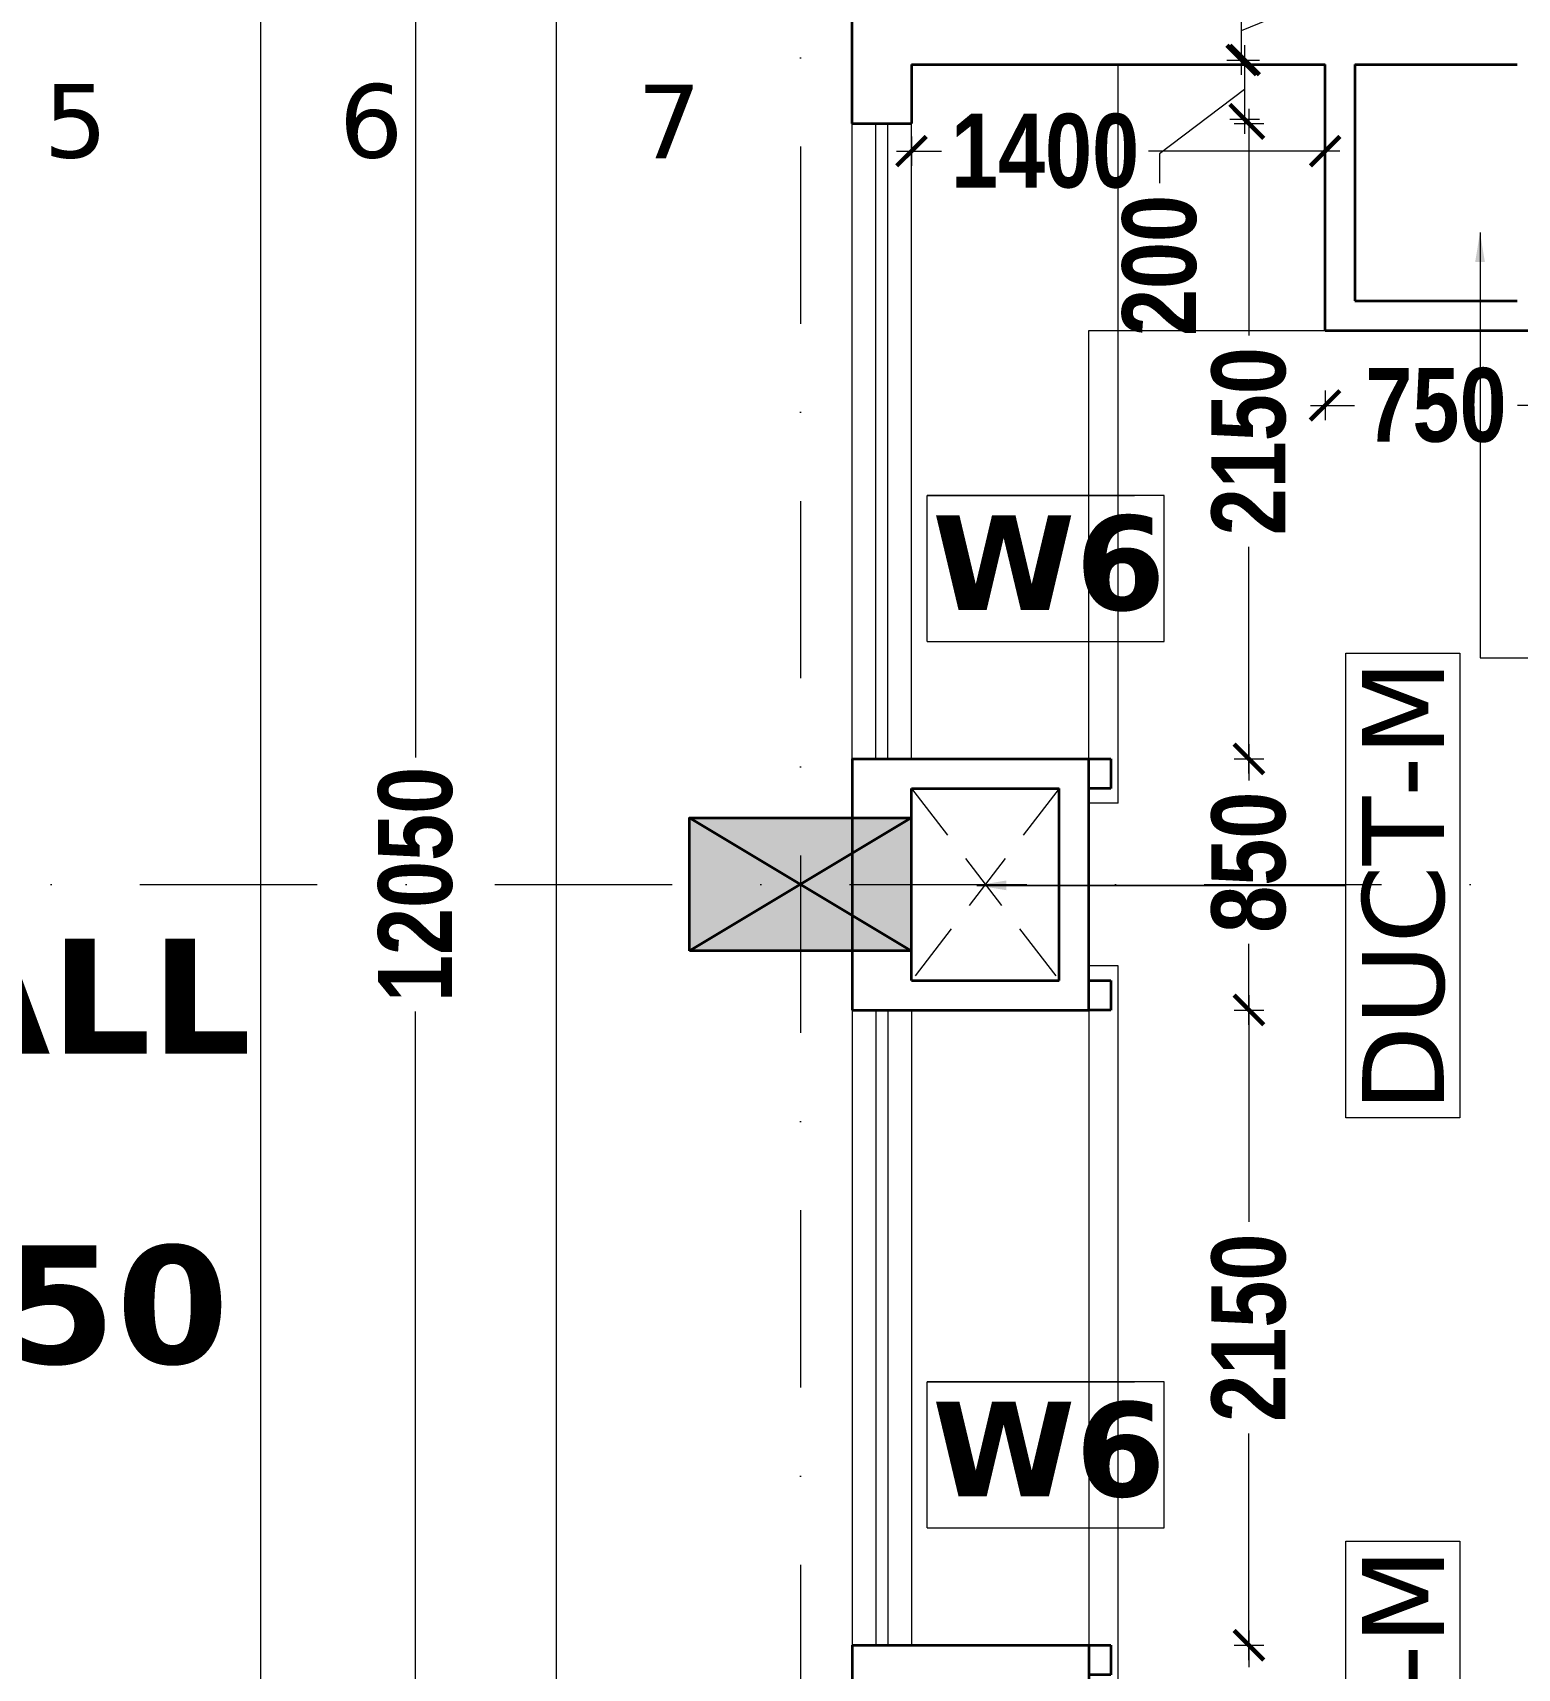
# Model space of a CAD drawing. Header units: millimetres. Extents: x -3092155 to 4513934, y -12317808 to 1850003.
# Drawn here: x -396932 to -391910, y -5711854 to -5706319 of the extents above; entities that cross this region are included whole.
import ezdxf

# ---------------------------------------------------------------- set-up
doc = ezdxf.new("R2010")
doc.units = ezdxf.units.MM
doc.header["$LTSCALE"] = 2
doc.header["$MEASUREMENT"] = 0
doc.header["$PDMODE"] = 34
doc.header["$PDSIZE"] = 500
doc.linetypes.add('DASHDOT', pattern=[1, 0.5, -0.25, 0, -0.25])
doc.linetypes.add('DASHED2', pattern=[0.375, 0.25, -0.125])
for name, color, linetype, lineweight, true_color in [('AEROW', 7, 'Continuous', 15, 0x0d0d0d), ('DOT', 7, 'DASHED2', 0, 0x89067c), ('duct text', 7, 'Continuous', 5, 0x30182a)]:
    doc.layers.add(name, color=color, linetype=linetype, lineweight=lineweight, true_color=true_color)
for name, color, linetype, lineweight in [('coloumn', 10, 'Continuous', 35), ('cornice', 12, 'Continuous', 25), ('D DIM', 250, 'Continuous', 9), ('DUCT', 37, 'Continuous', 35), ('glass', 5, 'Continuous', 15), ('GRID', 251, 'DASHDOT', 5), ('SILL', 74, 'Continuous', 9), ('Step', 251, 'Continuous', 9), ('TEXT', 7, 'Continuous', 13), ('W2', 162, 'Continuous', 5), ('W6', 162, 'Continuous', 5), ('WAll', 250, 'Continuous', 35)]:
    doc.layers.add(name, color=color, linetype=linetype, lineweight=lineweight)
doc.styles.add('door', font='arial.ttf', dxfattribs={"height": 70})
doc.styles.add('INNER DIM', font='ARIALNB.TTF', dxfattribs={"height": 250})
doc.styles.add('style2', font='verdana.ttf')
doc.dimstyles.new('DOOR', dxfattribs={"dimtxt": 100, "dimasz": 100, "dimexe": 25, "dimexo": 50, "dimgap": 25, "dimtad": 0, "dimtih": 1, "dimtoh": 1, "dimdec": 0, "dimzin": 3, "dimdsep": 46, "dimtxsty": 'door', "dimblk": 'OBLIQUE', "dimcen": 200, "dimclrd": 256, "dimclre": 256, "dimclrt": 256, "dimadec": 0, "dimazin": 0, "dimtfac": 1, "dimtdec": 0, "dimtofl": 0, "dimtmove": 2, "dimatfit": 3, "dimfxl": 300, "dimfxlon": 1, "dimfrac": 1, "dimtolj": 1, "dimtzin": 0, "dimlwd": -1, "dimlwe": -1, "dimarcsym": 0})
doc.dimstyles.new('external final', dxfattribs={"dimscale": 0, "dimtxt": 250, "dimasz": 100, "dimexe": 50, "dimexo": 50, "dimgap": 50, "dimtad": 0, "dimdec": 0, "dimzin": 0, "dimdsep": 46, "dimtxsty": 'INNER DIM', "dimblk": 'ARCHTICK', "dimcen": 100, "dimdle": 50, "dimclrd": 256, "dimclre": 256, "dimclrt": 256, "dimadec": 0, "dimazin": 0, "dimtfac": 1, "dimtdec": 0, "dimtix": 1, "dimtmove": 1, "dimatfit": 3, "dimfxl": 50, "dimfxlon": 1, "dimtolj": 1, "dimtzin": 0, "dimlwd": -1, "dimlwe": -1, "dimarcsym": 1})
doc.dimstyles.new('INNER DIM', dxfattribs={"dimscale": 0, "dimtxt": 250, "dimasz": 100, "dimexe": 50, "dimexo": 50, "dimgap": 50, "dimtad": 0, "dimdec": 0, "dimzin": 0, "dimdsep": 46, "dimtxsty": 'INNER DIM', "dimblk": 'ARCHTICK', "dimcen": 100, "dimdle": 50, "dimclrd": 256, "dimclre": 256, "dimclrt": 256, "dimadec": 0, "dimazin": 0, "dimtfac": 1, "dimtdec": 0, "dimtix": 1, "dimtmove": 2, "dimatfit": 3, "dimfxl": 50, "dimfxlon": 1, "dimtolj": 1, "dimtzin": 0, "dimlwd": -1, "dimlwe": -1, "dimarcsym": 1})

# ---------------------------------------------------------------- blocks, each defined once
blk = doc.blocks.new('_ArchTick')
at = {"color": 0, "linetype": 'ByBlock', "const_width": 0.15}
blk.add_lwpolyline([(-0.5, -0.5), (0.5, 0.5)], dxfattribs=at)
blk = doc.blocks.new('*D116')
at = {"layer": 'D DIM', "ltscale": 100, "transparency": 16777216}
for p, q in [((-392817.8, -5706576.2), (-392817.8, -5707343.3)), ((-392867.8, -5706626.2), (-392767.8, -5706626.2)), ((-392817.8, -5708826.2), (-392817.8, -5708059.2)), ((-392867.8, -5708776.2), (-392767.8, -5708776.2))]:
    blk.add_line(p, q, dxfattribs=at)
at = {"layer": 'Defpoints', "color": 0, "lineweight": 50, "ltscale": 100, "transparency": 16777216}
for p in [(-393359.3, -5706626.2), (-393359.3, -5708776.2), (-392817.8, -5708776.2)]:
    blk.add_point(p, dxfattribs=at)
at = {"layer": 'D DIM', "ltscale": 100, "transparency": 16777216, "xscale": 100, "yscale": 100, "zscale": 100}
for p, rotation in [((-392817.8, -5706626.2), 90), ((-392817.8, -5708776.2), 270)]:
    blk.add_blockref('_ArchTick', p, dxfattribs=dict(at, rotation=rotation))
at = {"layer": 'D DIM', "ltscale": 100, "transparency": 16777216, "insert": (-392817.8, -5707701.2), "char_height": 250, "attachment_point": 5, "rotation": 90, "style": 'INNER DIM'}
blk.add_mtext('\\A1;2150', dxfattribs=at)
blk = doc.blocks.new('*D117')
at = {"layer": 'D DIM', "ltscale": 100, "transparency": 16777216}
for p, q in [((-392867.8, -5709626.2), (-392767.8, -5709626.2)), ((-392817.8, -5709576.2), (-392817.8, -5710343.3)), ((-392817.8, -5711826.2), (-392817.8, -5711059.2)), ((-392867.8, -5711776.2), (-392767.8, -5711776.2))]:
    blk.add_line(p, q, dxfattribs=at)
at = {"layer": 'Defpoints', "color": 0, "lineweight": 50, "ltscale": 100, "transparency": 16777216}
for p in [(-393359.3, -5709626.2), (-393359.3, -5711776.2), (-392817.8, -5711776.2)]:
    blk.add_point(p, dxfattribs=at)
at = {"layer": 'D DIM', "ltscale": 100, "transparency": 16777216, "xscale": 100, "yscale": 100, "zscale": 100}
for p, rotation in [((-392817.8, -5709626.2), 90), ((-392817.8, -5711776.2), 270)]:
    blk.add_blockref('_ArchTick', p, dxfattribs=dict(at, rotation=rotation))
at = {"layer": 'D DIM', "ltscale": 100, "transparency": 16777216, "insert": (-392817.8, -5710701.2), "char_height": 250, "attachment_point": 5, "rotation": 90, "style": 'INNER DIM'}
blk.add_mtext('\\A1;2150', dxfattribs=at)
blk = doc.blocks.new('*D730')
at = {"layer": 'D DIM', "ltscale": 100, "transparency": 16777216}
for p, q in [((-438689.1, 360.6), (-438689.1, 460.6)), ((998.8, 360.6), (998.8, 460.6)), ((1048.8, 410.6), (-438739.1, 410.6))]:
    blk.add_line(p, q, dxfattribs=at)
at = {"layer": 'Defpoints', "color": 0, "lineweight": 50, "ltscale": 100, "transparency": 16777216}
for p in [(-438689.1, 410.6), (998.8, 0), (-438689.1, -5723126.2)]:
    blk.add_point(p, dxfattribs=at)
at = {"layer": 'D DIM', "ltscale": 100, "transparency": 16777216, "xscale": 100, "yscale": 100, "zscale": 100, "rotation": 180}
blk.add_blockref('_ArchTick', (-438689.1, 410.6), dxfattribs=at)
at = {"layer": 'D DIM', "ltscale": 100, "transparency": 16777216, "xscale": 100, "yscale": 100, "zscale": 100}
blk.add_blockref('_ArchTick', (998.8, 410.6), dxfattribs=at)
at = {"layer": 'D DIM', "ltscale": 100, "transparency": 16777216, "insert": (1326.5, 835.2), "char_height": 250, "attachment_point": 5, "style": 'INNER DIM'}
blk.add_mtext('\\A1;439688', dxfattribs=at)
blk = doc.blocks.new('*D333')
at = {"layer": 'D DIM', "ltscale": 100, "transparency": 16777216}
for p, q in [((-395636.9, -5703126.2), (-395636.9, -5708771.4)), ((-395586.9, -5703176.2), (-395686.9, -5703176.2)), ((-395636.9, -5715276.2), (-395636.9, -5709631.1)), ((-395586.9, -5715226.2), (-395686.9, -5715226.2))]:
    blk.add_line(p, q, dxfattribs=at)
at = {"layer": 'Defpoints', "color": 0, "lineweight": 50, "ltscale": 100, "transparency": 16777216}
for p in [(-394883.9, -5703176.2), (-395636.9, -5715226.2), (-395306.3, -5715226.2)]:
    blk.add_point(p, dxfattribs=at)
at = {"layer": 'D DIM', "ltscale": 100, "transparency": 16777216, "xscale": 100, "yscale": 100, "zscale": 100}
for p, rotation in [((-395636.9, -5703176.2), 90), ((-395636.9, -5715226.2), 270)]:
    blk.add_blockref('_ArchTick', p, dxfattribs=dict(at, rotation=rotation))
at = {"layer": 'D DIM', "ltscale": 100, "transparency": 16777216, "insert": (-395636.9, -5709201.2), "char_height": 250, "attachment_point": 5, "rotation": 90, "style": 'INNER DIM'}
blk.add_mtext('\\A1;12050', dxfattribs=at)
blk = doc.blocks.new('*D888')
at = {"layer": 'D DIM', "ltscale": 100, "transparency": 16777216}
for p, q in [((-392818.2, -5711726.2), (-392818.2, -5711850.4)), ((-392868.2, -5711776.2), (-392768.2, -5711776.2)), ((-392818.2, -5712676.2), (-392818.2, -5712402.5)), ((-392868.2, -5712626.2), (-392768.2, -5712626.2))]:
    blk.add_line(p, q, dxfattribs=at)
at = {"layer": 'Defpoints', "color": 0, "lineweight": 50, "ltscale": 100, "transparency": 16777216}
for p in [(-393359.7, -5711776.2), (-393359.7, -5712626.2), (-392818.2, -5712626.2)]:
    blk.add_point(p, dxfattribs=at)
at = {"layer": 'D DIM', "ltscale": 100, "transparency": 16777216, "xscale": 100, "yscale": 100, "zscale": 100}
for p, rotation in [((-392818.2, -5711776.2), 90), ((-392818.2, -5712626.2), 270)]:
    blk.add_blockref('_ArchTick', p, dxfattribs=dict(at, rotation=rotation))
at = {"layer": 'D DIM', "ltscale": 100, "transparency": 16777216, "insert": (-392818.2, -5712126.5), "char_height": 250, "attachment_point": 5, "rotation": 90, "style": 'INNER DIM'}
blk.add_mtext('\\A1;850', dxfattribs=at)
blk = doc.blocks.new('*D889')
at = {"layer": 'D DIM', "ltscale": 100, "transparency": 16777216}
for p, q in [((-392818.2, -5708726.2), (-392818.2, -5708850)), ((-392868.2, -5708776.2), (-392768.2, -5708776.2)), ((-392818.2, -5709676.2), (-392818.2, -5709402.1)), ((-392868.2, -5709626.2), (-392768.2, -5709626.2))]:
    blk.add_line(p, q, dxfattribs=at)
at = {"layer": 'Defpoints', "color": 0, "lineweight": 50, "ltscale": 100, "transparency": 16777216}
for p in [(-393359.7, -5708776.2), (-393359.7, -5709626.2), (-392818.2, -5709626.2)]:
    blk.add_point(p, dxfattribs=at)
at = {"layer": 'D DIM', "ltscale": 100, "transparency": 16777216, "xscale": 100, "yscale": 100, "zscale": 100}
for p, rotation in [((-392818.2, -5708776.2), 90), ((-392818.2, -5709626.2), 270)]:
    blk.add_blockref('_ArchTick', p, dxfattribs=dict(at, rotation=rotation))
at = {"layer": 'D DIM', "ltscale": 100, "transparency": 16777216, "insert": (-392818.2, -5709126.1), "char_height": 250, "attachment_point": 5, "rotation": 90, "style": 'INNER DIM'}
blk.add_mtext('\\A1;850', dxfattribs=at)
blk = doc.blocks.new('*D568')
at = {"layer": 'D DIM', "ltscale": 100, "transparency": 16777216}
for p, q in [((-392832.4, -5706361.4), (-392832.4, -5706661.4)), ((-392882.4, -5706411.4), (-392782.4, -5706411.4)), ((-392832.4, -5706511.4), (-393119.9, -5706728.2)), ((-392882.4, -5706611.4), (-392782.4, -5706611.4)), ((-393119.9, -5706728.2), (-393119.9, -5706828.2))]:
    blk.add_line(p, q, dxfattribs=at)
at = {"layer": 'Defpoints', "color": 0, "lineweight": 50, "ltscale": 100, "transparency": 16777216}
for p in [(-393308.7, -5706411.4), (-393308.7, -5706611.4), (-392832.4, -5706611.4)]:
    blk.add_point(p, dxfattribs=at)
at = {"layer": 'D DIM', "ltscale": 100, "transparency": 16777216, "xscale": 100, "yscale": 100, "zscale": 100}
for p, rotation in [((-392832.4, -5706411.4), 90), ((-392832.4, -5706611.4), 270)]:
    blk.add_blockref('_ArchTick', p, dxfattribs=dict(at, rotation=rotation))
at = {"layer": 'D DIM', "ltscale": 100, "transparency": 16777216, "insert": (-393119.9, -5707106.6), "char_height": 250, "attachment_point": 5, "rotation": 90, "style": 'INNER DIM'}
blk.add_mtext('\\A1;200', dxfattribs=at)
blk = doc.blocks.new('*D569')
at = {"layer": 'D DIM', "ltscale": 100, "transparency": 16777216}
for p, q in [((-392482.7, -5706163.7), (-392482.7, -5706063.7)), ((-392842.6, -5706461.4), (-392842.6, -5706161.4)), ((-392842.6, -5706311.4), (-392482.7, -5706163.7)), ((-392892.6, -5706211.4), (-392792.6, -5706211.4)), ((-392892.6, -5706411.4), (-392792.6, -5706411.4))]:
    blk.add_line(p, q, dxfattribs=at)
at = {"layer": 'Defpoints', "color": 0, "lineweight": 50, "ltscale": 100, "transparency": 16777216}
for p in [(-393308.7, -5706211.4), (-392842.6, -5706211.4), (-393308.7, -5706411.4)]:
    blk.add_point(p, dxfattribs=at)
at = {"layer": 'D DIM', "ltscale": 100, "transparency": 16777216, "xscale": 100, "yscale": 100, "zscale": 100}
for p, rotation in [((-392842.6, -5706211.4), 90), ((-392842.6, -5706411.4), 270)]:
    blk.add_blockref('_ArchTick', p, dxfattribs=dict(at, rotation=rotation))
at = {"layer": 'D DIM', "ltscale": 100, "transparency": 16777216, "insert": (-392482.7, -5705785.4), "char_height": 250, "attachment_point": 5, "rotation": 90, "style": 'INNER DIM'}
blk.add_mtext('\\A1;200', dxfattribs=at)
blk = doc.blocks.new('*D602')
at = {"layer": 'D DIM', "ltscale": 100, "transparency": 16777216}
for p, q in [((-392610.2, -5707579.9), (-392461.1, -5707579.9)), ((-392560.2, -5707529.9), (-392560.2, -5707629.9)), ((-391760.2, -5707579.9), (-391909.3, -5707579.9)), ((-391810.2, -5707529.9), (-391810.2, -5707629.9))]:
    blk.add_line(p, q, dxfattribs=at)
at = {"layer": 'Defpoints', "color": 0, "lineweight": 50, "ltscale": 100, "transparency": 16777216}
for p in [(-392560.2, -5707385.1), (-391810.2, -5707385.1), (-391810.2, -5707579.9)]:
    blk.add_point(p, dxfattribs=at)
at = {"layer": 'D DIM', "ltscale": 100, "transparency": 16777216, "xscale": 100, "yscale": 100, "zscale": 100, "rotation": 180}
blk.add_blockref('_ArchTick', (-392560.2, -5707579.9), dxfattribs=at)
at = {"layer": 'D DIM', "ltscale": 100, "transparency": 16777216, "xscale": 100, "yscale": 100, "zscale": 100}
blk.add_blockref('_ArchTick', (-391810.2, -5707579.9), dxfattribs=at)
at = {"layer": 'D DIM', "ltscale": 100, "transparency": 16777216, "insert": (-392185.2, -5707579.9), "char_height": 250, "attachment_point": 5, "style": 'INNER DIM'}
blk.add_mtext('\\A1;750', dxfattribs=at)
blk = doc.blocks.new('F.F')
at = {"layer": 'coloumn', "ltscale": 100}
blk.add_hatch(color=256, dxfattribs=at).paths.add_polyline_path([(-166580.3, -5862756.2), (-166580.3, -5862306.2), (-167330.3, -5862306.2), (-167330.3, -5862756.2)])
for p, q in [((-167330.3, -5862756.2), (-167330.3, -5862306.2)), ((-167330.3, -5862306.2), (-166580.3, -5862306.2)), ((-166580.3, -5862306.2), (-166580.3, -5862756.2)), ((-166580.3, -5862756.2), (-167330.3, -5862756.2))]:
    blk.add_line(p, q, dxfattribs=at)
blk.add_lwpolyline([(-166580.3, -5862756.2), (-167330.3, -5862306.2), (-166580.3, -5862306.2), (-167330.3, -5862756.2)], dxfattribs=at)
blk = doc.blocks.new('GHYJHJH')
at = {"layer": 'Step', "ltscale": 100}
blk.add_line((-206274.8, -5681017.1), (-206274.8, -5668967.1), dxfattribs=at)
at = {"layer": 'Step', "ltscale": 15000}
blk.add_line((-205274.8, -5680992.1), (-205274.8, -5669967.9), dxfattribs=at)
blk = doc.blocks.new('*D1086')
at = {"layer": 'D DIM', "ltscale": 100, "transparency": 16777216}
for p, q in [((-393959.7, -5706669.6), (-393959.7, -5706769.6)), ((-392560.2, -5706669.6), (-392560.2, -5706769.6)), ((-394009.7, -5706719.6), (-393857.9, -5706719.6)), ((-392510.2, -5706719.6), (-393157.5, -5706719.6))]:
    blk.add_line(p, q, dxfattribs=at)
at = {"layer": 'Defpoints', "color": 0, "lineweight": 50, "ltscale": 100, "transparency": 16777216}
for p in [(-393959.7, -5706526.2), (-392560.2, -5706526.2), (-392560.2, -5706719.6)]:
    blk.add_point(p, dxfattribs=at)
at = {"layer": 'D DIM', "ltscale": 100, "transparency": 16777216, "xscale": 100, "yscale": 100, "zscale": 100, "rotation": 180}
blk.add_blockref('_ArchTick', (-393959.7, -5706719.6), dxfattribs=at)
at = {"layer": 'D DIM', "ltscale": 100, "transparency": 16777216, "xscale": 100, "yscale": 100, "zscale": 100}
blk.add_blockref('_ArchTick', (-392560.2, -5706719.6), dxfattribs=at)
at = {"layer": 'D DIM', "ltscale": 100, "transparency": 16777216, "insert": (-393507.7, -5706719.6), "char_height": 250, "attachment_point": 5, "style": 'INNER DIM'}
blk.add_mtext('\\A1;1400', dxfattribs=at)
blk = doc.blocks.new('ty')
at = {"layer": 'DUCT', "ltscale": 100}
for p, q in [((-393359.3, -5862856.2), (-393284.3, -5862856.2)), ((-393284.3, -5862856.2), (-393284.3, -5862956.2)), ((-393284.3, -5862956.2), (-393359.3, -5862956.2)), ((-393359.3, -5865106.2), (-393284.3, -5865106.2)), ((-393284.3, -5865106.2), (-393284.3, -5865206.2)), ((-393284.3, -5865206.2), (-393359.3, -5865206.2))]:
    blk.add_line(p, q, dxfattribs=at)
at = {"layer": 'SILL', "ltscale": 100}
for p, q in [((-393259.3, -5862806.6), (-393359.3, -5862806.6)), ((-393259.3, -5865256.2), (-393259.3, -5862806.6)), ((-393259.3, -5865256.2), (-393359.3, -5865256.2))]:
    blk.add_line(p, q, dxfattribs=at)
blk = doc.blocks.new('_Oblique')
at = {"color": 0, "linetype": 'ByBlock', "lineweight": -2}
blk.add_line((-0.5, -0.5), (0.5, 0.5), dxfattribs=at)
blk = doc.blocks.new('6yuj6kit')
at = {"layer": 'duct text', "ltscale": 0.1}
for points in [[(-103817.8, -5638577.9), (-103817.8, -5637005.3), (-103431.7, -5637005.3), (-103431.7, -5638577.9)], [(-103817.8, -5641583.5), (-103817.8, -5640011), (-103431.7, -5640011), (-103431.7, -5641583.5)]]:
    blk.add_lwpolyline(points, close=True, dxfattribs=at)
at = {"layer": 'duct text', "ltscale": 0.1, "char_height": 276.639, "width": 1547.237, "attachment_point": 5, "rotation": 90, "style": 'style2'}
for insert in [(-103621.3, -5637793.2), (-103621.3, -5640798.9)]:
    blk.add_mtext('\\pxt11;DUCT-M', dxfattribs=dict(at, insert=insert))
at = {"layer": 'duct text', "ltscale": 0.1}
blk.add_leader([(-105065.6, -5637791.6), (-103817.8, -5637791.6), (-105065.6, -5637791.6)], dimstyle='DOOR', dxfattribs=at)
blk = doc.blocks.new('5HYHH')
at = {"layer": 'AEROW', "lineweight": 30, "ltscale": 100}
blk.add_leader([(-199014.5, -5700737.4), (-199014.5, -5702177.4), (-198078.8, -5702177.4)], dimstyle='external final', override={"dimscale": 1, "dimfxl": 50}, dxfattribs=at)

msp = doc.modelspace()

# ---------------------------------------------------------------- linework, layer by layer
at = {"layer": 'DOT', "ltscale": 400}
for p, q in [((-393959.3, -5708876.2), (-393459.3, -5709526.2)), ((-393459.3, -5708876.2), (-393959.3, -5709526.2))]:
    msp.add_line(p, q, dxfattribs=at)
at = {"layer": 'DUCT', "ltscale": 100}
for p, q in [((-394159.7, -5706626.2), (-394159.7, -5706226.2)), ((-393959.7, -5706426.2), (-392560.2, -5706426.2)), ((-392560.2, -5707326.2), (-392560.2, -5706426.2)), ((-392460.2, -5706426.2), (-391910.2, -5706426.2)), ((-392460.2, -5706426.2), (-391910.2, -5706426.2)), ((-392460.2, -5706426.2), (-392460.2, -5707226.2)), ((-394159.7, -5706626.2), (-393959.7, -5706626.2)), ((-392460.2, -5707226.2), (-391910.2, -5707226.2)), ((-392560.2, -5707326.2), (-391810.2, -5707326.2)), ((-394159.7, -5708776.2), (-393359.7, -5708776.2)), ((-394159.7, -5708776.2), (-394159.7, -5709626.2)), ((-393359.7, -5709626.2), (-393359.7, -5708776.2)), ((-393359.7, -5708776.2), (-393284.7, -5708776.2)), ((-393284.7, -5708776.2), (-393284.7, -5708876.2)), ((-393959.7, -5709526.2), (-393959.7, -5708876.2)), ((-393959.7, -5708876.2), (-393459.7, -5708876.2)), ((-393459.7, -5709526.2), (-393459.7, -5708876.2)), ((-393284.7, -5708876.2), (-393359.7, -5708876.2)), ((-393959.7, -5709526.2), (-393459.7, -5709526.2)), ((-394159.7, -5709626.2), (-393959.7, -5709626.2)), ((-394159.7, -5709626.2), (-393359.7, -5709626.2)), ((-394159.7, -5711776.2), (-394159.7, -5712626.2)), ((-394159.7, -5711776.2), (-393959.7, -5711776.2)), ((-394159.7, -5711776.2), (-393359.7, -5711776.2)), ((-393359.7, -5711776.2), (-393359.7, -5712626.2))]:
    msp.add_line(p, q, dxfattribs=at)
at = {"layer": 'glass', "ltscale": 100}
for p, q in [((-394079.7, -5708776.2), (-394079.7, -5706626.2)), ((-394039.7, -5708776.2), (-394039.7, -5706626.2)), ((-394079.7, -5709626.2), (-394079.7, -5711776.2)), ((-394039.7, -5709626.2), (-394039.7, -5711776.2))]:
    msp.add_line(p, q, dxfattribs=at)
at = {"layer": 'GRID', "color": 5, "ltscale": 600}
msp.add_line((-394334.7, -5657499.4), (-394334.7, -5742293.2), dxfattribs=at)
at = {"layer": 'GRID', "color": 6, "ltscale": 600}
msp.add_line((-460174.6, -5709201.2), (-367335.1, -5709201.2), dxfattribs=at)
at = {"layer": 'SILL', "ltscale": 100}
for p, q in [((-393259.7, -5708926.2), (-393259.7, -5706426.2)), ((-394159.7, -5708776.2), (-394159.7, -5706626.2)), ((-394159.7, -5708676.2), (-394159.7, -5706626.2)), ((-393959.7, -5708776.2), (-393959.7, -5706626.2)), ((-393359.7, -5708776.2), (-393359.7, -5707326.2)), ((-393359, -5707326.2), (-387210.1, -5707326.2)), ((-393259.7, -5708926.2), (-393359.7, -5708926.2)), ((-394159.7, -5709426.2), (-394159.7, -5711776.2)), ((-393959.7, -5709626.2), (-393959.7, -5711776.2)), ((-393359.7, -5709626.2), (-393359.7, -5711776.2)), ((-394159.7, -5709726.2), (-394159.7, -5711876.2))]:
    msp.add_line(p, q, dxfattribs=at)
at = {"layer": 'W2', "lineweight": 15, "ltscale": 0.1}
for p, q in [((-393906.7, -5707885), (-393204.9, -5707885)), ((-393906.7, -5708274), (-393906.7, -5707885)), ((-393906.8, -5710885), (-393204.9, -5710885)), ((-393906.8, -5711274), (-393906.8, -5710885))]:
    msp.add_line(p, q, dxfattribs=at)
at = {"layer": 'W6', "ltscale": 0.1}
for p, q in [((-393105.1, -5707885), (-393906.7, -5707885)), ((-393906.7, -5708379), (-393906.7, -5707885)), ((-393105.1, -5708379), (-393105.1, -5707885)), ((-393906.7, -5708379), (-393105.1, -5708379)), ((-393105.1, -5710885), (-393906.8, -5710885)), ((-393906.8, -5711379), (-393906.8, -5710885)), ((-393105.1, -5711379), (-393105.1, -5710885)), ((-393906.8, -5711379), (-393105.1, -5711379))]:
    msp.add_line(p, q, dxfattribs=at)
at = {"layer": 'WAll', "ltscale": 100}
msp.add_line((-393959.7, -5706426.2), (-393959.7, -5706626.2), dxfattribs=at)

# ---------------------------------------------------------------- block references
at = {"layer": 'coloumn'}
msp.add_blockref('F.F', (-227379.8, 153330), dxfattribs=at)
at = {"layer": 'cornice', "color": 3, "lineweight": 50}
for name, p in [('6yuj6kit', (-288672.7, -71412.7)), ('5HYHH', (-193021.7, -6257.5)), ('ty', (-0.4, 153330))]:
    msp.add_blockref(name, p, dxfattribs=at)
at = {"layer": 'D DIM'}
msp.add_blockref('GHYJHJH', (-189885.4, -34209.1), dxfattribs=at)

# ---------------------------------------------------------------- texts
at = {"layer": 'TEXT', "ltscale": 0.1, "attachment_point": 5, "style": 'style2'}
for s, insert, char_height in [('5', (-396786.9, -5706619.3), 249.2), ('6', (-395787.2, -5706619.3), 249.2), ('7', (-394779.3, -5706619.3), 249.2), ('\\pxt11;{\\fVerdana|b1|i0|c0|p34;\\H1.1111x;LECTURE HALL\\H0.9x; \\P\\H0.66667x;(120 STUDENT )\\P\\H1.7144x;12920X12050}', (-398388.5, -5710107.7), 350)]:
    msp.add_mtext(s, dxfattribs=dict(at, insert=insert, char_height=char_height))
at = {"layer": 'W6', "ltscale": 100, "char_height": 320, "width": 715.003, "attachment_point": 1, "style": 'style2'}
for insert in [(-393889.4, -5707952.1), (-393889.4, -5710952.1)]:
    msp.add_mtext('{\\fVerdana|b1|i0|c0|p34;W6}', dxfattribs=dict(at, insert=insert))

# ---------------------------------------------------------------- dimensions: what is measured, and where the dimension line sits
at = {"layer": 'D DIM', "ltscale": 100}
for base, p1, p2, dimstyle, picture, middle in [((-438689.1, 410.6), (998.8, 0), (-438689.1, -5723126.2), 'INNER DIM', '*D730', (1326.5, 835.2)), ((-392560.2005, -5706719.6218), (-393959.7135, -5706526.2321), (-392560.2005, -5706526.2321), 'external final', '*D1086', (-393507.7208, -5706719.6218))]:
    dim = msp.add_linear_dim(base=base, p1=p1, p2=p2, dimstyle=dimstyle, override={"dimscale": 1}, dxfattribs=at)
    dim.commit()
    dim.dimension.update_dxf_attribs({"geometry": picture, "text_midpoint": middle, "dimtype": 160})
for base, p1, p2, picture, middle in [((-395636.9, -5715226.2), (-394883.9, -5703176.2), (-395306.3, -5715226.2), '*D333', (-395636.9, -5709201.2)), ((-392817.8, -5708776.2), (-393359.3, -5706626.2), (-393359.3, -5708776.2), '*D116', (-392817.8, -5707701.2)), ((-392817.8, -5711776.2), (-393359.3, -5709626.2), (-393359.3, -5711776.2), '*D117', (-392817.8, -5710701.2))]:
    dim = msp.add_linear_dim(base=base, p1=p1, p2=p2, angle=90, dimstyle='INNER DIM', override={"dimscale": 1}, dxfattribs=at)
    dim.commit()
    dim.dimension.update_dxf_attribs({"geometry": picture, "text_midpoint": middle})
for base, p1, p2, dimstyle, override, picture, middle in [((-392842.6, -5706211.4), (-393308.7, -5706411.4), (-393308.7, -5706211.4), 'external final', {"dimscale": 1, "dimtmove": 1}, '*D569', (-392482.7, -5706013.7)), ((-392832.4, -5706611.4), (-393308.7, -5706411.4), (-393308.7, -5706611.4), 'external final', {"dimscale": 1, "dimtmove": 1}, '*D568', (-393119.9, -5706878.2)), ((-392818.2, -5709626.2), (-393359.7, -5708776.2), (-393359.7, -5709626.2), 'INNER DIM', {"dimscale": 1}, '*D889', (-392818.2, -5709126.1)), ((-392818.2, -5712626.2), (-393359.7, -5711776.2), (-393359.7, -5712626.2), 'INNER DIM', {"dimscale": 1}, '*D888', (-392818.2, -5712126.5))]:
    dim = msp.add_linear_dim(base=base, p1=p1, p2=p2, angle=90, dimstyle=dimstyle, override=override, dxfattribs=at)
    dim.commit()
    dim.dimension.update_dxf_attribs({"geometry": picture, "text_midpoint": middle, "dimtype": 160})
dim = msp.add_linear_dim(base=(-391810.2, -5707579.9), p1=(-392560.2, -5707385.1), p2=(-391810.2, -5707385.1), dimstyle='external final', override={"dimscale": 1}, dxfattribs=at)
dim.commit()
dim.dimension.update_dxf_attribs({"geometry": '*D602', "text_midpoint": (-392185.2, -5707579.9)})

doc.saveas('drawing.dxf')
